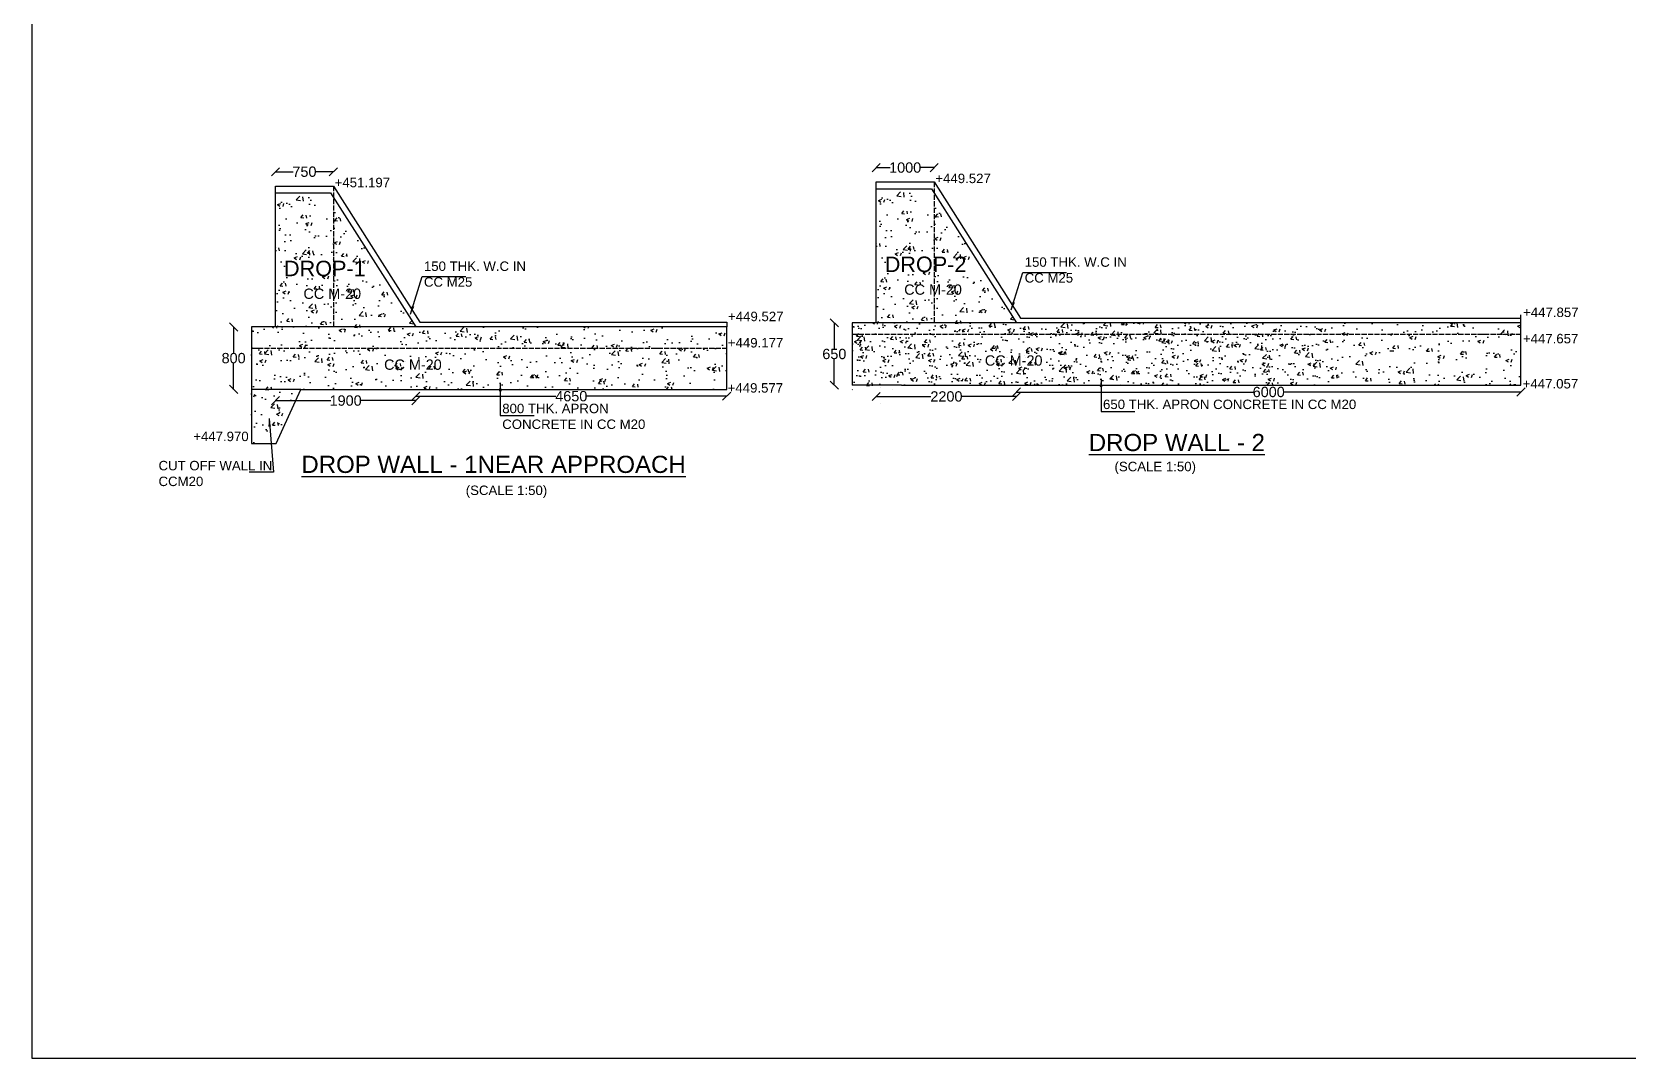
# Model space of a CAD drawing. Header units: millimetres. Extents: x 5124 to 6568637, y 2311 to 91879094.
# Drawn here: x 3730503 to 3749070, y 45931793 to 45943733 of the extents above; entities that cross this region are included whole.
import ezdxf

# ---------------------------------------------------------------- set-up
doc = ezdxf.new("R2010")
doc.units = ezdxf.units.MM
doc.header["$MEASUREMENT"] = 0
doc.linetypes.add('ACAD_ISO02W100', pattern=[15, 12, -3])
for name, color, linetype in [('DIMENSION', 7, 'Continuous'), ('DRAWING', 7, 'Continuous'), ('TEXT', 7, 'Continuous')]:
    doc.layers.add(name, color=color, linetype=linetype)
doc.styles.get("Standard").update_dxf_attribs({"font": 'arial.ttf', "height": 120})
doc.dimstyles.get("Standard").update_dxf_attribs({"dimtxt": 200, "dimasz": 110, "dimexe": 0.18, "dimexo": 0.0625, "dimgap": 0.09, "dimtad": 0, "dimtih": 1, "dimtoh": 1, "dimdec": 0, "dimzin": 0, "dimdsep": 46, "dimtxsty": 'Standard', "dimblk": 'OBLIQUE', "dimcen": 0.09, "dimse1": 1, "dimse2": 1, "dimadec": 0, "dimazin": 0, "dimtfac": 1, "dimtdec": 0, "dimtofl": 0, "dimtmove": 0, "dimatfit": 3, "dimfxl": 1, "dimtolj": 1, "dimtzin": 0, "dimarcsym": 0})
pattern_1 = [(50, (0, 0), (394.4931004, -34.5136742), [41.25, -453.75]), (355, (0, 0), (-76.3132335, 413.7056735), [33, -363]), (100.4514, (32.87, -2.88), (318.18016, 379.191748), [35.0571045, -385.6281616]), (46.1842, (0, 110), (586.982577, -91.035458), [61.875, -680.625]), (96.6356, (48.9, 102.4), (514.064488, 535.764829), [52.5856584, -578.44215]), (351.1842, (0, 110), (514.06407, 535.7652305), [49.5, -544.5]), (21, (55, 82.5), (328.2988787, -221.4403899), [41.25, -453.75]), (326, (55, 82.5), (133.8234326, 398.8325248), [33, -363]), (71.4514, (82.36, 64.05), (462.1224457, 177.3917732), [35.0571045, -385.6281616]), (37.5, (0, 0), (6.68792042, 183.0916196), [0, -358.6, 0, -368.5, 0, -364.375]), (7.5, (0, 0), (144.6882456, 216.9264415), [0, -210.1, 0, -350.35, 0, -138.875]), (327.5, (-122.65, 0), (293.6023399, -12.40517945), [0, -137.5, 0, -429, 0, -569.25]), (317.5, (-177.65, 0), (320.7523931, 55.0577403), [0, -178.75, 0, -284.9, 0, -404.25])]

# ---------------------------------------------------------------- blocks, each defined once
blk = doc.blocks.new('_Oblique')
at = {"color": 0, "linetype": 'ByBlock', "lineweight": -2}
blk.add_line((-0.5, -0.5), (0.5, 0.5), dxfattribs=at)
blk = doc.blocks.new('*D117')
at = {"layer": 'Defpoints', "color": 0, "linetype": 'Continuous', "transparency": 16777216}
for p in [(3734010, 45942106), (3733336, 45941939), (3734010, 45941939)]:
    blk.add_point(p, dxfattribs=at)
at = {"layer": 'DIMENSION', "color": 0, "linetype": 'Continuous', "lineweight": -2, "transparency": 16777216}
for p, q in [((3733336, 45942106), (3733541, 45942106)), ((3734010, 45942106), (3733805, 45942106))]:
    blk.add_line(p, q, dxfattribs=at)
at = {"layer": 'DIMENSION', "color": 0, "linetype": 'Continuous', "lineweight": -2, "transparency": 16777216, "xscale": 95, "yscale": 95, "zscale": 95, "rotation": 180}
blk.add_blockref('_Oblique', (3733336, 45942106), dxfattribs=at)
at = {"layer": 'DIMENSION', "color": 0, "linetype": 'Continuous', "lineweight": -2, "transparency": 16777216, "xscale": 95, "yscale": 95, "zscale": 95}
blk.add_blockref('_Oblique', (3734010, 45942106), dxfattribs=at)
at = {"layer": 'DIMENSION', "color": 0, "linetype": 'Continuous', "transparency": 16777216, "insert": (3733673, 45942106), "char_height": 120, "attachment_point": 5}
blk.add_mtext('\\A1;750', dxfattribs=at)
blk = doc.blocks.new('*D118')
at = {"layer": 'Defpoints', "color": 0, "linetype": 'Continuous', "transparency": 16777216}
for p in [(3733057, 45940300), (3732849, 45939574), (3733056, 45939574)]:
    blk.add_point(p, dxfattribs=at)
at = {"layer": 'DIMENSION', "color": 0, "linetype": 'Continuous', "lineweight": -2, "transparency": 16777216}
for p, q in [((3732849, 45940300), (3732849, 45939998)), ((3732849, 45939574), (3732849, 45939876))]:
    blk.add_line(p, q, dxfattribs=at)
at = {"layer": 'DIMENSION', "color": 0, "linetype": 'Continuous', "lineweight": -2, "transparency": 16777216, "xscale": 95, "yscale": 95, "zscale": 95}
for p, rotation in [((3732849, 45940300), 90), ((3732849, 45939574), 270)]:
    blk.add_blockref('_Oblique', p, dxfattribs=dict(at, rotation=rotation))
at = {"layer": 'DIMENSION', "color": 0, "linetype": 'Continuous', "transparency": 16777216, "insert": (3732849, 45939937), "char_height": 120, "attachment_point": 5}
blk.add_mtext('\\A1;800', dxfattribs=at)
blk = doc.blocks.new('*D119')
at = {"layer": 'Defpoints', "color": 0, "linetype": 'Continuous', "transparency": 16777216}
for p in [(3733336, 45940300), (3734969, 45940300), (3734969, 45939443)]:
    blk.add_point(p, dxfattribs=at)
at = {"layer": 'DIMENSION', "color": 0, "linetype": 'Continuous', "lineweight": -2, "transparency": 16777216}
for p, q in [((3733336, 45939443), (3733979, 45939443)), ((3734969, 45939443), (3734326, 45939443))]:
    blk.add_line(p, q, dxfattribs=at)
at = {"layer": 'DIMENSION', "color": 0, "linetype": 'Continuous', "lineweight": -2, "transparency": 16777216, "xscale": 95, "yscale": 95, "zscale": 95, "rotation": 180}
blk.add_blockref('_Oblique', (3733336, 45939443), dxfattribs=at)
at = {"layer": 'DIMENSION', "color": 0, "linetype": 'Continuous', "lineweight": -2, "transparency": 16777216, "xscale": 95, "yscale": 95, "zscale": 95}
blk.add_blockref('_Oblique', (3734969, 45939443), dxfattribs=at)
at = {"layer": 'DIMENSION', "color": 0, "linetype": 'Continuous', "transparency": 16777216, "insert": (3734152, 45939443), "char_height": 120, "attachment_point": 5}
blk.add_mtext('\\A1;1900', dxfattribs=at)
blk = doc.blocks.new('*D120')
at = {"layer": 'Defpoints', "color": 0, "linetype": 'Continuous', "transparency": 16777216}
for p in [(3738585, 45939573), (3734969, 45939443), (3738585, 45939494)]:
    blk.add_point(p, dxfattribs=at)
at = {"layer": 'DIMENSION', "color": 0, "linetype": 'Continuous', "lineweight": -2, "transparency": 16777216}
for p, q in [((3734969, 45939494), (3736596, 45939494)), ((3738585, 45939494), (3736959, 45939494))]:
    blk.add_line(p, q, dxfattribs=at)
at = {"layer": 'DIMENSION', "color": 0, "linetype": 'Continuous', "lineweight": -2, "transparency": 16777216, "xscale": 95, "yscale": 95, "zscale": 95, "rotation": 180}
blk.add_blockref('_Oblique', (3734969, 45939494), dxfattribs=at)
at = {"layer": 'DIMENSION', "color": 0, "linetype": 'Continuous', "lineweight": -2, "transparency": 16777216, "xscale": 95, "yscale": 95, "zscale": 95}
blk.add_blockref('_Oblique', (3738585, 45939494), dxfattribs=at)
at = {"layer": 'DIMENSION', "color": 0, "linetype": 'Continuous', "transparency": 16777216, "insert": (3736777, 45939494), "char_height": 120, "attachment_point": 5}
blk.add_mtext('\\A1;4650', dxfattribs=at)
blk = doc.blocks.new('*D121')
at = {"layer": 'Defpoints', "color": 0, "linetype": 'Continuous', "transparency": 16777216}
for p in [(3740324, 45941988), (3740999, 45942154), (3740999, 45941988)]:
    blk.add_point(p, dxfattribs=at)
at = {"layer": 'DIMENSION', "color": 0, "linetype": 'Continuous', "lineweight": -2, "transparency": 16777216}
for p, q in [((3740324, 45942154), (3740488, 45942154)), ((3740999, 45942154), (3740835, 45942154))]:
    blk.add_line(p, q, dxfattribs=at)
at = {"layer": 'DIMENSION', "color": 0, "linetype": 'Continuous', "lineweight": -2, "transparency": 16777216, "xscale": 95, "yscale": 95, "zscale": 95, "rotation": 180}
blk.add_blockref('_Oblique', (3740324, 45942154), dxfattribs=at)
at = {"layer": 'DIMENSION', "color": 0, "linetype": 'Continuous', "lineweight": -2, "transparency": 16777216, "xscale": 95, "yscale": 95, "zscale": 95}
blk.add_blockref('_Oblique', (3740999, 45942154), dxfattribs=at)
at = {"layer": 'DIMENSION', "color": 0, "linetype": 'Continuous', "transparency": 16777216, "insert": (3740661, 45942154), "char_height": 120, "attachment_point": 5}
blk.add_mtext('\\A1;1000', dxfattribs=at)
blk = doc.blocks.new('*D122')
at = {"layer": 'Defpoints', "color": 0, "linetype": 'Continuous', "transparency": 16777216}
for p in [(3740045, 45940348), (3739837, 45939622), (3740045, 45939622)]:
    blk.add_point(p, dxfattribs=at)
at = {"layer": 'DIMENSION', "color": 0, "linetype": 'Continuous', "lineweight": -2, "transparency": 16777216}
for p, q in [((3739837, 45940348), (3739837, 45940047)), ((3739837, 45939622), (3739837, 45939924))]:
    blk.add_line(p, q, dxfattribs=at)
at = {"layer": 'DIMENSION', "color": 0, "linetype": 'Continuous', "lineweight": -2, "transparency": 16777216, "xscale": 95, "yscale": 95, "zscale": 95}
for p, rotation in [((3739837, 45940348), 90), ((3739837, 45939622), 270)]:
    blk.add_blockref('_Oblique', p, dxfattribs=dict(at, rotation=rotation))
at = {"layer": 'DIMENSION', "color": 0, "linetype": 'Continuous', "transparency": 16777216, "insert": (3739837, 45939985), "char_height": 120, "attachment_point": 5}
blk.add_mtext('\\A1;650', dxfattribs=at)
blk = doc.blocks.new('*D123')
at = {"layer": 'Defpoints', "color": 0, "linetype": 'Continuous', "transparency": 16777216}
for p in [(3740324, 45940348), (3741957, 45940348), (3741957, 45939491)]:
    blk.add_point(p, dxfattribs=at)
at = {"layer": 'DIMENSION', "color": 0, "linetype": 'Continuous', "lineweight": -2, "transparency": 16777216}
for p, q in [((3740324, 45939491), (3740961, 45939491)), ((3741957, 45939491), (3741321, 45939491))]:
    blk.add_line(p, q, dxfattribs=at)
at = {"layer": 'DIMENSION', "color": 0, "linetype": 'Continuous', "lineweight": -2, "transparency": 16777216, "xscale": 95, "yscale": 95, "zscale": 95, "rotation": 180}
blk.add_blockref('_Oblique', (3740324, 45939491), dxfattribs=at)
at = {"layer": 'DIMENSION', "color": 0, "linetype": 'Continuous', "lineweight": -2, "transparency": 16777216, "xscale": 95, "yscale": 95, "zscale": 95}
blk.add_blockref('_Oblique', (3741957, 45939491), dxfattribs=at)
at = {"layer": 'DIMENSION', "color": 0, "linetype": 'Continuous', "transparency": 16777216, "insert": (3741141, 45939491), "char_height": 120, "attachment_point": 5}
blk.add_mtext('\\A1;2200', dxfattribs=at)
blk = doc.blocks.new('*D124')
at = {"layer": 'Defpoints', "color": 0, "linetype": 'Continuous', "transparency": 16777216}
for p in [(3747824, 45939622), (3741957, 45939491), (3747824, 45939543)]:
    blk.add_point(p, dxfattribs=at)
at = {"layer": 'DIMENSION', "color": 0, "linetype": 'Continuous', "lineweight": -2, "transparency": 16777216}
for p, q in [((3741957, 45939543), (3744711, 45939543)), ((3747824, 45939543), (3745070, 45939543))]:
    blk.add_line(p, q, dxfattribs=at)
at = {"layer": 'DIMENSION', "color": 0, "linetype": 'Continuous', "lineweight": -2, "transparency": 16777216, "xscale": 95, "yscale": 95, "zscale": 95, "rotation": 180}
blk.add_blockref('_Oblique', (3741957, 45939543), dxfattribs=at)
at = {"layer": 'DIMENSION', "color": 0, "linetype": 'Continuous', "lineweight": -2, "transparency": 16777216, "xscale": 95, "yscale": 95, "zscale": 95}
blk.add_blockref('_Oblique', (3747824, 45939543), dxfattribs=at)
at = {"layer": 'DIMENSION', "color": 0, "linetype": 'Continuous', "transparency": 16777216, "insert": (3744890, 45939543), "char_height": 120, "attachment_point": 5}
blk.add_mtext('\\A1;6000', dxfattribs=at)

msp = doc.modelspace()

# ---------------------------------------------------------------- hatches: boundary and pattern name
at = {"layer": 'DRAWING'}
h = msp.add_hatch(dxfattribs=at)
h.set_pattern_fill('AR-CONC,_O', color=256, scale=55)
h.set_pattern_definition(pattern_1)
h.paths.add_polyline_path([(3738585.3, 45940052.7), (3733056.7, 45940052.7), (3733056.3, 45939574), (3733630.9, 45939573.5), (3738585.3, 45939573.5)])
h.paths.add_polyline_path([(3738585.3, 45940299.9), (3733075.7, 45940299.9), (3733056.9, 45940299.9), (3733056.7, 45940052.7), (3738585.3, 45940052.7)])
h.paths.add_polyline_path([(3734010.3, 45941807.7), (3734010.3, 45940299.9), (3734968.9, 45940299.9)])
h.paths.add_polyline_path([(3734010.3, 45941807.7), (3733977.7, 45941859), (3733335.6, 45941859), (3733335.6, 45940299.9), (3734010.3, 45940299.9)])
h.paths.add_polyline_path([(3734521.8, 45939768.6), (3735301.2, 45939768.6), (3735301.2, 45939954.9), (3734521.8, 45939954.9)], flags=24)
h.paths.add_polyline_path([(3733583.9, 45940593.7), (3734363.2, 45940593.7), (3734363.2, 45940779.9), (3733583.9, 45940779.9)], flags=9)
h.paths.add_polyline_path([(3733388.6, 45940841), (3734431.8, 45940841), (3734431.8, 45941120.4), (3733388.6, 45941120.4)], flags=9)
h = msp.add_hatch(dxfattribs=at)
h.set_pattern_fill('AR-CONC,_O', color=256, scale=55)
h.set_pattern_definition([(50, (6988.46, 48.25), (394.4931004, -34.5136742), [41.25, -453.75]), (355, (6988.46, 48.25), (-76.3132335, 413.7056735), [33, -363]), (100.4514, (7021.33, 45.37), (318.18016, 379.191748), [35.0571045, -385.6281616]), (46.1842, (6988.46, 158.25), (586.982577, -91.035458), [61.875, -680.625]), (96.6356, (7037.4, 150.66), (514.064488, 535.764829), [52.5856584, -578.44215]), (351.1842, (6988.46, 158.25), (514.06407, 535.7652305), [49.5, -544.5]), (21, (7043.46, 130.75), (328.2988787, -221.4403899), [41.25, -453.75]), (326, (7043.46, 130.75), (133.8234326, 398.8325248), [33, -363]), (71.4514, (7070.8, 112.3), (462.1224457, 177.3917732), [35.0571045, -385.6281616]), (37.5, (6988.46, 48.25), (6.68792042, 183.0916196), [0, -358.6, 0, -368.5, 0, -364.375]), (7.5, (6988.46, 48.25), (144.6882456, 216.9264415), [0, -210.1, 0, -350.35, 0, -138.875]), (327.5, (6865.8, 48.25), (293.6023399, -12.40517945), [0, -137.5, 0, -429, 0, -569.25]), (317.5, (6810.8, 48.25), (320.7523931, 55.0577403), [0, -178.75, 0, -284.9, 0, -404.25])])
h.paths.add_polyline_path([(3745573.8, 45940100.9), (3740045.2, 45940100.9), (3740044.8, 45939622.2), (3740619.4, 45939621.7), (3745573.8, 45939621.7)])
h.paths.add_polyline_path([(3745573.8, 45940348.1), (3740064.2, 45940348.1), (3740045.4, 45940348.1), (3740045.2, 45940100.9), (3745573.8, 45940100.9)])
h.paths.add_polyline_path([(3740998.8, 45941856), (3740998.8, 45940348.1), (3741957.3, 45940348.1)])
h.paths.add_polyline_path([(3740998.8, 45941856), (3740966.2, 45941907.3), (3740324.1, 45941907.3), (3740324.1, 45940348.1), (3740998.8, 45940348.1)])
h.paths.add_polyline_path([(3741510.3, 45939816.9), (3742289.6, 45939816.9), (3742289.6, 45940003.1), (3741510.3, 45940003.1)], flags=24)
h.paths.add_polyline_path([(3740572.3, 45940641.9), (3741351.6, 45940641.9), (3741351.6, 45940828.2), (3740572.3, 45940828.2)], flags=9)
h.paths.add_polyline_path([(3740377.1, 45940889.3), (3741420.3, 45940889.3), (3741420.3, 45941168.7), (3740377.1, 45941168.7)], flags=9)
h = msp.add_hatch(dxfattribs=at)
h.set_pattern_fill('AR-CONC,_O', color=256, scale=55)
h.set_pattern_definition(pattern_1)
h.paths.add_polyline_path([(3747823.5, 45940216.7), (3740045.2, 45940216.7), (3740044.2, 45939622.2), (3740619.4, 45939621.7), (3747823.5, 45939621.7)])
h.paths.add_polyline_path([(3747823.5, 45940348.1), (3740064.2, 45940348.1), (3740045.4, 45940348.1), (3740045.2, 45940216.7), (3747823.5, 45940216.7)])
h.paths.add_polyline_path([(3741510.3, 45939816.9), (3742289.6, 45939816.9), (3742289.6, 45940003.1), (3741510.3, 45940003.1)], flags=24)
h = msp.add_hatch(dxfattribs=at)
h.set_pattern_fill('AR-CONC,_O', color=256, scale=55)
h.set_pattern_definition(pattern_1)
h.paths.add_polyline_path([(3733630.9, 45939573.5), (3733056.3, 45939574), (3733055.8, 45938945.1), (3733344.6, 45938945.1)])

# ---------------------------------------------------------------- linework, layer by layer
at = {"layer": 'DIMENSION', "color": 0, "linetype": 'Continuous'}
for p, q in [((3740324.1, 45940348.1), (3740324.1, 45941987.7)), ((3740324.1, 45941987.7), (3740998.8, 45941987.7)), ((3740998.8, 45941987.7), (3742001.9, 45940402.8)), ((3740045.4, 45940348.1), (3740044.2, 45939622.2)), ((3740064.2, 45940348.1), (3740045.4, 45940348.1)), ((3747823.5, 45940348.1), (3740064.2, 45940348.1)), ((3742001.9, 45940402.8), (3747823.5, 45940402.8)), ((3747823.5, 45939621.7), (3747823.5, 45940439.8)), ((3740619.4, 45939621.7), (3747823.5, 45939621.7))]:
    msp.add_line(p, q, dxfattribs=at)
at = {"layer": 'DIMENSION', "linetype": 'Continuous'}
msp.add_lwpolyline([(3764639.6, 45955672.8), (3730502.9, 45955672.8), (3730502.9, 45931793.3), (3764639.6, 45931793.3)], close=True, dxfattribs=at)
at = {"layer": 'DIMENSION', "color": 0, "linetype": 'Continuous'}
for points in [[(3733335.6, 45940299.9), (3733335.6, 45941939.4), (3734010.3, 45941939.4), (3735013.4, 45940354.6), (3738585.3, 45940354.6), (3738585.3, 45940299.9)], [(3733335.6, 45941859), (3733977.7, 45941859), (3734968.9, 45940299.9)], [(3740324.1, 45941907.3), (3740966.2, 45941907.3), (3741957.3, 45940348.1)], [(3733055.8, 45938945.1), (3733344.6, 45938945.1), (3733630.9, 45939573.5), (3738585.3, 45939573.5), (3738585.3, 45940299.9), (3733075.7, 45940299.9), (3733056.9, 45940299.9), (3733055.8, 45938945.1)], [(3733630.9, 45939573.5), (3733056.3, 45939574)], [(3740619.4, 45939621.7), (3740044.8, 45939622.2)]]:
    msp.add_lwpolyline(points, dxfattribs=at)
at = {"layer": 'DRAWING'}
for p, q in [((3740044.7, 45939570.1), (3740046.6, 45939570.8)), ((3740212.8, 45939620.7), (3740214, 45939622.1)), ((3740212.8, 45939620.7), (3740245.7, 45939617.8)), ((3740281.5, 45939614.7), (3740280.1, 45939622)), ((3740375.9, 45939590.3), (3740375.9, 45939590.3)), ((3740516, 45939572.6), (3740516, 45939572.6)), ((3740369.2, 45939407.2), (3740369.2, 45939407.2)), ((3740502.5, 45939496.1), (3740502.5, 45939496.1))]:
    msp.add_line(p, q, dxfattribs=at)
at = {"layer": 'DRAWING', "linetype": 'ACAD_ISO02W100', "ltscale": 5}
for points in [[(3740998.8, 45941987.7), (3740998.8, 45940348.1)], [(3734010.3, 45941939.4), (3734010.3, 45940299.9)], [(3740045.2, 45940216.7), (3747823.5, 45940216.7)], [(3733056.7, 45940052.7), (3738585.3, 45940052.7)]]:
    msp.add_lwpolyline(points, dxfattribs=at)

# ---------------------------------------------------------------- texts
at = {"layer": 'DRAWING', "linetype": 'Continuous', "char_height": 110, "attachment_point": 1}
for s, insert, width in [('150 THK. W.C IN \\PCC M25', (3735062.8, 45941061.9), 1767.245), ('150 THK. W.C IN \\PCC M25', (3742051.3, 45941110.1), 1767.245), ('800 THK. APRON CONCRETE IN CC M20', (3735974, 45939406.6), 1767.245), ('650 THK. APRON CONCRETE IN CC M20', (3742962.5, 45939454.8), 3166.556), ('CUT OFF WALL IN CCM20', (3731975.7, 45938742), 1767.245)]:
    msp.add_mtext(s, dxfattribs=dict(at, insert=insert, width=width))
at = {"layer": 'TEXT'}
for s, height, p in [('+451.197', 110, (3734024.1, 45941925.7)), ('+449.527', 110, (3741012.5, 45941973.9)), ('DROP-1', 180, (3733435.2, 45940890.6)), ('DROP-2', 180, (3740423.6, 45940938.9)), (' CC M-20', 120, (3733614.9, 45940626.8)), (' CC M-20', 120, (3740603.4, 45940675)), ('+447.857', 110, (3747849.3, 45940415.6)), ('+449.527', 110, (3738600.7, 45940367.4)), ('+449.177', 110, (3738598.2, 45940061.4)), ('+447.657', 110, (3747846.8, 45940109.6)), (' CC M-20', 120, (3741541.3, 45939849.9)), (' CC M-20', 120, (3734552.9, 45939801.7)), ('+449.577', 110, (3738596.4, 45939536.2)), ('+447.057', 110, (3747845, 45939584.4)), ('+447.970', 110, (3732379.2, 45938971.6))]:
    msp.add_text(s, height=height, dxfattribs=at).set_placement(p)
at = {"layer": 'TEXT', "attachment_point": 1}
for s, insert, char_height, width in [('\\pi2074.6;{\\LDROP WALL - 2}', (3740722.3, 45939055.8), 200, 6162.334), ('\\pi867.52;{\\LDROP WALL - 1NEAR APPROACH}', (3732770, 45938801.6), 200, 6162.334), ('\\pi326.95;(SCALE 1:50)   ', (3742769.2, 45938731.2), 110, 1587.096), ('\\pi326.95;(SCALE 1:50)   ', (3735222.4, 45938454.5), 110, 1587.096)]:
    msp.add_mtext(s, dxfattribs=dict(at, insert=insert, char_height=char_height, width=width))

# ---------------------------------------------------------------- dimensions: what is measured, and where the dimension line sits
at = {"layer": 'DIMENSION', "color": 0, "linetype": 'Continuous'}
for base, p1, p2, text, picture, middle in [((3734010.3, 45942106), (3733335.6, 45941939.4), (3734010.3, 45941939.4), '750', '*D117', (3733673, 45942106)), ((3740998.8, 45942154.2), (3740324.1, 45941987.7), (3740998.8, 45941987.7), '1000', '*D121', (3740661.4, 45942154.2)), ((3741957.3, 45939491.3), (3740324.1, 45940348.1), (3741957.3, 45940348.1), '2200', '*D123', (3741140.7, 45939491.3)), ((3734968.9, 45939443.1), (3733335.6, 45940299.9), (3734968.9, 45940299.9), '1900', '*D119', (3734152.2, 45939443.1)), ((3738585.3, 45939494.3), (3734968.9, 45939443.1), (3738585.3, 45939573.5), '4650', '*D120', (3736777.1, 45939494.3)), ((3747823.5, 45939542.6), (3741957.3, 45939491.3), (3747823.5, 45939621.7), '6000', '*D124', (3744890.4, 45939542.6))]:
    dim = msp.add_linear_dim(base=base, p1=p1, p2=p2, text=text, dimstyle='Standard', override={"dimasz": 95, "dimarcsym": 1}, dxfattribs=at)
    dim.commit()
    dim.dimension.update_dxf_attribs({"geometry": picture, "text_midpoint": middle})
for base, p1, p2, text, picture, middle in [((3732848.9, 45939574), (3733056.9, 45940299.9), (3733056.3, 45939574), '800', '*D118', (3732848.9, 45939936.9)), ((3739837.4, 45939622.2), (3740045.4, 45940348.1), (3740044.8, 45939622.2), '650', '*D122', (3739837.4, 45939985.2))]:
    dim = msp.add_linear_dim(base=base, p1=p1, p2=p2, angle=90, text=text, dimstyle='Standard', override={"dimasz": 95, "dimarcsym": 1}, dxfattribs=at)
    dim.commit()
    dim.dimension.update_dxf_attribs({"geometry": picture, "text_midpoint": middle})

# ---------------------------------------------------------------- leaders
msp.add_leader([(3733260.8, 45939236.6), (3733313.7, 45938611.4), (3733029.2, 45938611.4)], dimstyle='Standard', override={"dimasz": 95, "dimgap": 0.09, "dimtad": 0, "dimarcsym": 1}, dxfattribs=at)
at = {"layer": 'DRAWING', "linetype": 'Continuous'}
for points in [[(3734907, 45940449.7), (3735043.2, 45940885.6), (3735550, 45940885.6)], [(3741895.4, 45940498), (3742031.7, 45940933.8), (3742538.5, 45940933.8)], [(3735951.6, 45939646.8), (3735951.6, 45939268.9), (3736344.5, 45939268.9)], [(3742940, 45939695.1), (3742940, 45939317.2), (3743333, 45939317.2)]]:
    msp.add_leader(points, dimstyle='Standard', override={"dimasz": 95, "dimgap": 0.09, "dimtad": 0, "dimarcsym": 1}, dxfattribs=at)

doc.saveas('drawing.dxf')
